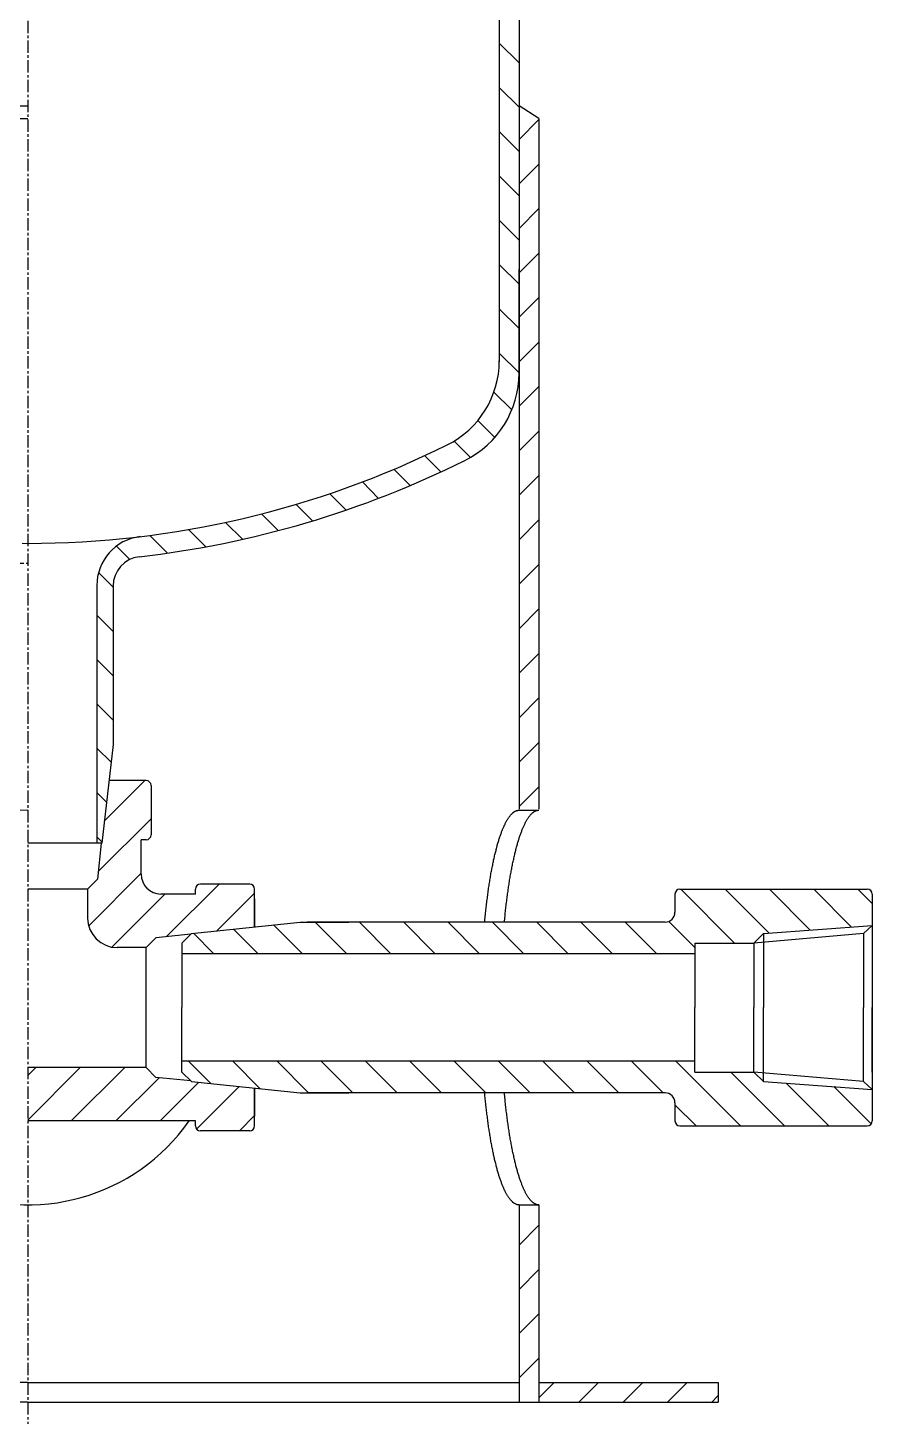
# Model space of a CAD drawing. Extents: x 248 to 507, y 18 to 771.
# Drawn here: x 416.5 to 502.1, y 161.1 to 301.8 of the extents above; entities that cross this region are included whole.
import ezdxf

# ---------------------------------------------------------------- set-up
doc = ezdxf.new("R2010")
doc.units = 0
doc.linetypes.add('CENTER', pattern=[2, 1.25, -0.25, 0.25, -0.25])
doc.linetypes.add('DASHED', pattern=[0.75, 0.5, -0.25])
doc.layers.get('0').update_dxf_attribs({"linetype": 'CONTINUOUS'})
doc.layers.add('CENTER', color=1, linetype='CENTER')

# ---------------------------------------------------------------- blocks, each defined once
blk = doc.blocks.new('*X4')
at = {"color": 0, "linetype": 'CONTINUOUS'}
for p, q in [((488.16, 209.05), (482.7, 214.52)), ((491.65, 210.06), (487.19, 214.52)), ((495.83, 210.36), (491.68, 214.52)), ((500.02, 210.66), (496.17, 214.52)), ((502.11, 213.07), (500.66, 214.52)), ((448.83, 207.97), (445.63, 211.17)), ((453.32, 207.97), (450.12, 211.17)), ((457.81, 207.97), (454.61, 211.17)), ((462.31, 207.97), (459.11, 211.17)), ((466.8, 207.97), (463.6, 211.17)), ((471.29, 207.97), (468.09, 211.17)), ((475.78, 207.97), (472.58, 211.17)), ((480.27, 207.97), (477.07, 211.17)), ((484.11, 208.61), (481.48, 211.24)), ((435.36, 207.97), (433.29, 210.04)), ((439.85, 207.97), (437.36, 210.46)), ((444.34, 207.97), (441.42, 210.89)), ((435.05, 194.81), (432.79, 197.07)), ((440.06, 194.29), (437.28, 197.07)), ((444.97, 193.87), (441.77, 197.07)), ((449.46, 193.87), (446.26, 197.07)), ((453.95, 193.87), (450.75, 197.07)), ((458.44, 193.87), (455.24, 197.07)), ((462.93, 193.87), (459.73, 197.07)), ((467.42, 193.87), (464.22, 197.07)), ((471.91, 193.87), (468.71, 197.07)), ((476.41, 193.87), (473.21, 197.07)), ((480.9, 193.87), (477.7, 197.07)), ((488.74, 190.52), (482.19, 197.07)), ((493.23, 190.52), (487.76, 195.98)), ((497.72, 190.52), (493.38, 194.85)), ((502.01, 190.72), (498.22, 194.5)), ((484.25, 190.52), (482.11, 192.65))]:
    blk.add_line(p, q, dxfattribs=at)
blk = doc.blocks.new('*X5')
at = {"color": 0, "linetype": 'CONTINUOUS'}
for p, q in [((468.3, 162.95), (469.87, 164.52)), ((472.36, 162.52), (474.36, 164.52)), ((476.85, 162.52), (478.85, 164.52)), ((481.34, 162.52), (483.34, 164.52)), ((485.83, 162.52), (486.5, 163.19))]:
    blk.add_line(p, q, dxfattribs=at)
blk = doc.blocks.new('*X6')
at = {"color": 0, "linetype": 'CONTINUOUS'}
for p, q in [((466.3, 178.45), (468.3, 180.45)), ((466.3, 173.96), (468.3, 175.96)), ((466.3, 169.47), (468.3, 171.47)), ((466.3, 164.98), (468.3, 166.98))]:
    blk.add_line(p, q, dxfattribs=at)
blk = doc.blocks.new('*X7')
at = {"color": 0, "linetype": 'CONTINUOUS'}
for p, q in [((466.3, 298.26), (464.3, 300.26)), ((466.3, 293.77), (464.3, 295.77)), ((466.3, 289.28), (464.3, 291.28)), ((466.3, 284.79), (464.3, 286.79)), ((466.3, 280.3), (464.3, 282.3)), ((466.3, 275.81), (464.3, 277.81)), ((466.3, 271.32), (464.3, 273.32)), ((466.3, 266.83), (464.3, 268.83)), ((465.57, 263.08), (463.76, 264.88)), ((463.85, 260.3), (462.14, 262.01)), ((461.39, 258.27), (459.74, 259.93)), ((458.38, 256.79), (456.74, 258.44)), ((455.27, 255.41), (453.62, 257.06)), ((452.07, 254.12), (450.42, 255.78)), ((445.38, 251.84), (443.7, 253.51)), ((448.77, 252.93), (447.11, 254.59)), ((441.88, 250.85), (440.18, 252.54)), ((434.54, 249.2), (432.79, 250.96)), ((438.27, 249.97), (436.55, 251.68)), ((426.84, 247.92), (425.49, 249.27)), ((430.68, 248.57), (428.89, 250.36)), ((425.15, 245.12), (423.68, 246.59)), ((425.15, 240.63), (423.5, 242.28)), ((425.15, 236.14), (423.5, 237.79)), ((425.15, 231.65), (423.5, 233.3)), ((424.94, 227.37), (423.5, 228.81)), ((424.48, 223.34), (423.5, 224.32)), ((424.02, 219.31), (423.5, 219.83))]:
    blk.add_line(p, q, dxfattribs=at)
blk = doc.blocks.new('*X9')
at = {"color": 0, "linetype": 'CONTINUOUS'}
for p, q in [((424.26, 221.41), (428.37, 225.52)), ((423.65, 216.29), (429, 221.64)), ((422.68, 210.81), (428, 216.13)), ((425.02, 208.64), (430.39, 214.02)), ((430.58, 209.7), (435.9, 215.02)), ((435.68, 210.29), (439.5, 214.11)), ((416.5, 191.11), (421.83, 196.44)), ((416.5, 195.62), (417.33, 196.44)), ((420.91, 191.02), (426.34, 196.44)), ((425.42, 191.02), (429.82, 195.41)), ((429.93, 191.02), (433.85, 194.94)), ((433.62, 190.2), (437.93, 194.51)), ((437.95, 190.02), (439.5, 191.57))]:
    blk.add_line(p, q, dxfattribs=at)
blk = doc.blocks.new('*X10')
at = {"color": 0, "linetype": 'CONTINUOUS'}
for p, q in [((466.3, 290.5), (468.3, 292.5)), ((466.3, 285.99), (468.3, 287.99)), ((466.3, 281.48), (468.3, 283.48)), ((466.3, 276.97), (468.3, 278.97)), ((466.3, 272.47), (468.3, 274.47)), ((466.3, 267.96), (468.3, 269.96)), ((466.3, 263.45), (468.3, 265.45)), ((466.3, 258.94), (468.3, 260.94)), ((466.3, 254.43), (468.3, 256.43)), ((466.3, 249.93), (468.3, 251.93)), ((466.3, 245.42), (468.3, 247.42)), ((466.3, 240.91), (468.3, 242.91)), ((466.3, 236.4), (468.3, 238.4)), ((466.3, 231.89), (468.3, 233.89)), ((466.3, 227.39), (468.3, 229.39)), ((466.3, 222.88), (468.3, 224.88))]:
    blk.add_line(p, q, dxfattribs=at)

msp = doc.modelspace()

# ---------------------------------------------------------------- linework, layer by layer
at = {"color": 7, "linetype": 'CONTINUOUS'}
for p, q in [((464.3, 389.52), (464.3, 267.95)), ((466.3, 389.52), (466.3, 266.72)), ((366.7, 293.91), (416.5, 293.91)), ((468.3, 292.62), (466.3, 293.91)), ((364.7, 292.62), (416.5, 292.62)), ((468.3, 292.62), (468.3, 222.62)), ((464.3, 285.21), (464.3, 268.05)), ((466.3, 285.21), (466.3, 266.82)), ((466.3, 266.82), (466.3, 277.33)), ((466.3, 266.82), (466.3, 277.33)), ((466.3, 266.82), (466.3, 277.33)), ((464.3, 275.05), (464.3, 268.05)), ((466.3, 266.82), (466.3, 222.62)), ((423.5, 245.28), (423.5, 219.17)), ((425.15, 245.22), (425.15, 229.17)), ((425.15, 229.17), (424, 219.17)), ((428.5, 225.52), (424.73, 225.52)), ((429, 225.02), (429, 220.02)), ((466.3, 222.52), (468.3, 222.52)), ((428, 216.02), (428, 219.52)), ((428.5, 219.52), (428, 219.52)), ((424, 219.17), (416.5, 219.17)), ((423.94, 219.17), (423.57, 215.52)), ((423.57, 215.52), (422.57, 214.52)), ((422.57, 214.52), (416.5, 214.52)), ((422.57, 214.52), (422.57, 211.59)), ((433.5, 214.02), (430, 214.02)), ((433.5, 214.02), (433.5, 214.52)), ((439, 215.02), (434, 215.02)), ((439.5, 210.69), (439.5, 214.52)), ((482.11, 214.02), (482.11, 212.17)), ((482.61, 214.52), (501.61, 214.52)), ((502.11, 214.02), (502.11, 191.02)), ((439.5, 213.52), (439.5, 210.69)), ((433.1, 210.02), (444.11, 211.17)), ((444.11, 211.17), (449.05, 211.17)), ((481.11, 211.17), (444.82, 211.17)), ((433.02, 209.94), (429.5, 209.59)), ((433.1, 210.02), (432.11, 209.05)), ((501.23, 210.02), (490.11, 209.05)), ((491.1, 210.02), (490.11, 209.05)), ((491.1, 210.02), (502.11, 210.82)), ((491.1, 210.02), (491.1, 202.52)), ((502.11, 210.82), (501.23, 210.02)), ((501.23, 210.02), (501.23, 202.52)), ((428.5, 208.59), (425.57, 208.59)), ((429.5, 209.59), (428.5, 208.59)), ((428.5, 196.44), (428.5, 208.59)), ((432.11, 209.05), (432.11, 202.52)), ((484.11, 209.05), (490.11, 209.05)), ((484.11, 209.05), (484.11, 202.52)), ((490.11, 209.05), (490.11, 202.52)), ((449.05, 207.97), (432.11, 207.97)), ((484.11, 207.97), (444.82, 207.97)), ((432.11, 195.98), (432.11, 202.52)), ((484.11, 195.98), (484.11, 202.52)), ((490.11, 195.98), (490.11, 202.52)), ((491.1, 195.02), (491.1, 202.52)), ((501.23, 195.02), (501.23, 202.52)), ((502.11, 195.98), (502.11, 202.52)), ((449.05, 197.07), (432.11, 197.07)), ((484.11, 197.07), (444.82, 197.07)), ((428.5, 196.44), (416.5, 196.44)), ((429.5, 195.44), (428.5, 196.44)), ((433.1, 195.02), (432.11, 195.98)), ((484.11, 195.98), (490.11, 195.98)), ((501.23, 195.02), (490.11, 195.98)), ((491.1, 195.02), (490.11, 195.98)), ((433.02, 195.09), (429.5, 195.44)), ((433.1, 195.02), (444.11, 193.87)), ((439.5, 194.35), (439.5, 191.52)), ((439.5, 190.52), (439.5, 194.35)), ((491.1, 195.02), (502.11, 194.22)), ((502.11, 194.22), (501.23, 195.02)), ((444.11, 193.87), (449.05, 193.87)), ((481.11, 193.87), (444.82, 193.87)), ((482.11, 192.87), (482.11, 191.02)), ((433.5, 191.02), (416.5, 191.02)), ((433.5, 190.52), (433.5, 191.02)), ((439, 190.02), (434, 190.02)), ((482.61, 190.52), (501.61, 190.52)), ((466.3, 182.52), (466.3, 162.52)), ((466.3, 182.52), (468.3, 182.52)), ((468.3, 182.52), (468.3, 162.52)), ((416.5, 164.52), (346.5, 164.52)), ((416.5, 164.52), (466.3, 164.52)), ((468.3, 164.52), (486.5, 164.52)), ((486.5, 164.52), (486.5, 162.52)), ((416.5, 162.52), (346.5, 162.52)), ((416.5, 162.52), (486.5, 162.52))]:
    msp.add_line(p, q, dxfattribs=at)
for points in [[(462.82, 211.17, 0), (462.83, 211.32, 0), (462.85, 211.48, 0), (462.87, 211.64, 0), (462.88, 211.79, 0), (462.9, 211.95, 0), (462.91, 212.1, 0), (462.93, 212.26, 0), (462.94, 212.41, 0), (462.96, 212.56, 0), (462.98, 212.71, 0), (463, 212.87, 0), (463.01, 213.01, 0), (463.03, 213.16, 0), (463.05, 213.31, 0), (463.07, 213.46, 0), (463.09, 213.61, 0), (463.11, 213.75, 0), (463.13, 213.9, 0), (463.14, 214.04, 0), (463.17, 214.18, 0), (463.19, 214.32, 0), (463.2, 214.47, 0), (463.22, 214.61, 0), (463.25, 214.75, 0), (463.27, 214.88, 0), (463.29, 215.02, 0), (463.31, 215.16, 0), (463.33, 215.29, 0), (463.35, 215.43, 0), (463.37, 215.56, 0), (463.4, 215.69, 0), (463.42, 215.83, 0), (463.44, 215.96, 0), (463.46, 216.09, 0), (463.49, 216.22, 0), (463.51, 216.34, 0), (463.54, 216.47, 0), (463.56, 216.59, 0), (463.58, 216.72, 0), (463.61, 216.84, 0), (463.63, 216.96, 0), (463.65, 217.08, 0), (463.68, 217.2, 0), (463.7, 217.32, 0), (463.73, 217.44, 0), (463.76, 217.56, 0), (463.78, 217.67, 0), (463.81, 217.78, 0), (463.83, 217.9, 0), (463.86, 218.01, 0), (463.89, 218.12, 0), (463.91, 218.23, 0), (463.94, 218.34, 0), (463.97, 218.44, 0), (463.99, 218.55, 0), (464.02, 218.65, 0), (464.05, 218.76, 0), (464.07, 218.86, 0), (464.1, 218.96, 0), (464.13, 219.06, 0), (464.16, 219.16, 0), (464.19, 219.25, 0), (464.22, 219.35, 0), (464.24, 219.44, 0), (464.27, 219.54, 0), (464.3, 219.63, 0), (464.33, 219.72, 0), (464.36, 219.81, 0), (464.39, 219.89, 0), (464.42, 219.98, 0), (464.45, 220.06, 0), (464.48, 220.15, 0), (464.51, 220.23, 0), (464.54, 220.31, 0), (464.57, 220.39, 0), (464.6, 220.47, 0), (464.63, 220.55, 0), (464.66, 220.62, 0), (464.69, 220.69, 0), (464.72, 220.77, 0), (464.75, 220.84, 0), (464.78, 220.91, 0), (464.81, 220.98, 0), (464.85, 221.04, 0), (464.88, 221.11, 0), (464.91, 221.17, 0), (464.94, 221.24, 0), (464.97, 221.3, 0), (465, 221.36, 0), (465.04, 221.41, 0), (465.07, 221.47, 0), (465.1, 221.53, 0), (465.13, 221.58, 0), (465.17, 221.63, 0), (465.2, 221.68, 0), (465.23, 221.73, 0), (465.26, 221.78, 0), (465.3, 221.83, 0), (465.33, 221.87, 0), (465.36, 221.92, 0), (465.39, 221.96, 0), (465.43, 222, 0), (465.46, 222.04, 0), (465.49, 222.07, 0), (465.53, 222.11, 0), (465.56, 222.15, 0), (465.59, 222.18, 0), (465.63, 222.21, 0), (465.66, 222.24, 0), (465.69, 222.27, 0), (465.73, 222.29, 0), (465.76, 222.32, 0), (465.79, 222.34, 0), (465.83, 222.37, 0), (465.86, 222.39, 0), (465.89, 222.41, 0), (465.93, 222.42, 0), (465.96, 222.44, 0), (466, 222.45, 0), (466.03, 222.47, 0), (466.06, 222.48, 0), (466.1, 222.49, 0), (466.13, 222.5, 0), (466.17, 222.5, 0), (466.2, 222.51, 0), (466.23, 222.51, 0), (466.27, 222.52, 0), (466.3, 222.52, 0)], [(464.82, 211.17, 0), (464.83, 211.32, 0), (464.85, 211.48, 0), (464.86, 211.64, 0), (464.88, 211.79, 0), (464.9, 211.95, 0), (464.91, 212.1, 0), (464.93, 212.26, 0), (464.94, 212.41, 0), (464.96, 212.56, 0), (464.98, 212.71, 0), (465, 212.87, 0), (465.01, 213.01, 0), (465.03, 213.16, 0), (465.05, 213.31, 0), (465.07, 213.46, 0), (465.09, 213.61, 0), (465.11, 213.75, 0), (465.13, 213.9, 0), (465.14, 214.04, 0), (465.17, 214.18, 0), (465.19, 214.32, 0), (465.2, 214.47, 0), (465.23, 214.61, 0), (465.25, 214.75, 0), (465.27, 214.88, 0), (465.29, 215.02, 0), (465.31, 215.16, 0), (465.33, 215.29, 0), (465.35, 215.43, 0), (465.37, 215.56, 0), (465.4, 215.69, 0), (465.42, 215.83, 0), (465.44, 215.96, 0), (465.46, 216.09, 0), (465.49, 216.22, 0), (465.51, 216.34, 0), (465.54, 216.47, 0), (465.56, 216.59, 0), (465.58, 216.72, 0), (465.61, 216.84, 0), (465.63, 216.96, 0), (465.65, 217.08, 0), (465.68, 217.2, 0), (465.7, 217.32, 0), (465.73, 217.44, 0), (465.76, 217.56, 0), (465.78, 217.67, 0), (465.81, 217.78, 0), (465.83, 217.9, 0), (465.86, 218.01, 0), (465.89, 218.12, 0), (465.91, 218.23, 0), (465.94, 218.34, 0), (465.97, 218.44, 0), (465.99, 218.55, 0), (466.02, 218.65, 0), (466.05, 218.76, 0), (466.07, 218.86, 0), (466.1, 218.96, 0), (466.13, 219.06, 0), (466.16, 219.16, 0), (466.19, 219.25, 0), (466.22, 219.35, 0), (466.24, 219.44, 0), (466.27, 219.54, 0), (466.3, 219.63, 0), (466.33, 219.72, 0), (466.36, 219.81, 0), (466.39, 219.89, 0), (466.42, 219.98, 0), (466.45, 220.06, 0), (466.48, 220.15, 0), (466.51, 220.23, 0), (466.54, 220.31, 0), (466.57, 220.39, 0), (466.6, 220.47, 0), (466.63, 220.55, 0), (466.66, 220.62, 0), (466.69, 220.69, 0), (466.72, 220.77, 0), (466.75, 220.84, 0), (466.78, 220.91, 0), (466.81, 220.98, 0), (466.85, 221.04, 0), (466.88, 221.11, 0), (466.91, 221.17, 0), (466.94, 221.24, 0), (466.97, 221.3, 0), (467, 221.36, 0), (467.04, 221.41, 0), (467.07, 221.47, 0), (467.1, 221.53, 0), (467.13, 221.58, 0), (467.17, 221.63, 0), (467.2, 221.68, 0), (467.23, 221.73, 0), (467.26, 221.78, 0), (467.3, 221.83, 0), (467.33, 221.87, 0), (467.36, 221.92, 0), (467.39, 221.96, 0), (467.43, 222, 0), (467.46, 222.04, 0), (467.49, 222.07, 0), (467.53, 222.11, 0), (467.56, 222.15, 0), (467.59, 222.18, 0), (467.63, 222.21, 0), (467.66, 222.24, 0), (467.69, 222.27, 0), (467.73, 222.29, 0), (467.76, 222.32, 0), (467.79, 222.34, 0), (467.83, 222.37, 0), (467.86, 222.39, 0), (467.89, 222.41, 0), (467.93, 222.42, 0), (467.96, 222.44, 0), (468, 222.45, 0), (468.03, 222.47, 0), (468.06, 222.48, 0), (468.1, 222.49, 0), (468.13, 222.5, 0), (468.17, 222.5, 0), (468.2, 222.51, 0), (468.23, 222.51, 0), (468.27, 222.52, 0), (468.3, 222.52, 0)], [(466.3, 182.52, 0), (466.27, 182.52, 0), (466.23, 182.52, 0), (466.2, 182.52, 0), (466.17, 182.53, 0), (466.13, 182.54, 0), (466.1, 182.54, 0), (466.06, 182.55, 0), (466.03, 182.57, 0), (466, 182.58, 0), (465.96, 182.59, 0), (465.93, 182.61, 0), (465.89, 182.63, 0), (465.86, 182.65, 0), (465.83, 182.67, 0), (465.79, 182.69, 0), (465.76, 182.71, 0), (465.73, 182.74, 0), (465.69, 182.77, 0), (465.66, 182.79, 0), (465.63, 182.82, 0), (465.59, 182.85, 0), (465.56, 182.89, 0), (465.53, 182.92, 0), (465.49, 182.96, 0), (465.46, 183, 0), (465.43, 183.03, 0), (465.39, 183.08, 0), (465.36, 183.12, 0), (465.33, 183.16, 0), (465.3, 183.21, 0), (465.26, 183.25, 0), (465.23, 183.3, 0), (465.2, 183.35, 0), (465.17, 183.4, 0), (465.13, 183.45, 0), (465.1, 183.51, 0), (465.07, 183.56, 0), (465.04, 183.62, 0), (465, 183.68, 0), (464.97, 183.74, 0), (464.94, 183.8, 0), (464.91, 183.86, 0), (464.88, 183.92, 0), (464.85, 183.99, 0), (464.81, 184.06, 0), (464.78, 184.12, 0), (464.75, 184.19, 0), (464.72, 184.27, 0), (464.69, 184.34, 0), (464.66, 184.41, 0), (464.63, 184.49, 0), (464.6, 184.56, 0), (464.57, 184.64, 0), (464.54, 184.72, 0), (464.51, 184.8, 0), (464.48, 184.88, 0), (464.45, 184.97, 0), (464.42, 185.05, 0), (464.39, 185.14, 0), (464.36, 185.23, 0), (464.33, 185.32, 0), (464.3, 185.41, 0), (464.27, 185.5, 0), (464.24, 185.59, 0), (464.22, 185.68, 0), (464.19, 185.78, 0), (464.16, 185.88, 0), (464.13, 185.97, 0), (464.1, 186.07, 0), (464.07, 186.17, 0), (464.05, 186.28, 0), (464.02, 186.38, 0), (463.99, 186.48, 0), (463.97, 186.59, 0), (463.94, 186.7, 0), (463.91, 186.8, 0), (463.89, 186.91, 0), (463.86, 187.02, 0), (463.83, 187.13, 0), (463.81, 187.25, 0), (463.78, 187.36, 0), (463.76, 187.48, 0), (463.73, 187.59, 0), (463.7, 187.71, 0), (463.68, 187.83, 0), (463.65, 187.95, 0), (463.63, 188.07, 0), (463.61, 188.19, 0), (463.58, 188.31, 0), (463.56, 188.44, 0), (463.54, 188.56, 0), (463.51, 188.69, 0), (463.49, 188.82, 0), (463.46, 188.95, 0), (463.44, 189.08, 0), (463.42, 189.21, 0), (463.4, 189.34, 0), (463.37, 189.47, 0), (463.35, 189.6, 0), (463.33, 189.74, 0), (463.31, 189.88, 0), (463.29, 190.01, 0), (463.27, 190.15, 0), (463.25, 190.29, 0), (463.22, 190.43, 0), (463.2, 190.57, 0), (463.19, 190.71, 0), (463.17, 190.85, 0), (463.14, 190.99, 0), (463.13, 191.14, 0), (463.11, 191.28, 0), (463.09, 191.43, 0), (463.07, 191.57, 0), (463.05, 191.72, 0), (463.03, 191.87, 0), (463.01, 192.02, 0), (463, 192.17, 0), (462.98, 192.32, 0), (462.96, 192.47, 0), (462.94, 192.62, 0), (462.93, 192.78, 0), (462.91, 192.93, 0), (462.9, 193.08, 0), (462.88, 193.24, 0), (462.87, 193.4, 0), (462.85, 193.55, 0), (462.83, 193.71, 0), (462.82, 193.87, 0)], [(468.3, 182.52, 0), (468.27, 182.52, 0), (468.23, 182.52, 0), (468.2, 182.52, 0), (468.17, 182.53, 0), (468.13, 182.54, 0), (468.1, 182.54, 0), (468.06, 182.55, 0), (468.03, 182.57, 0), (468, 182.58, 0), (467.96, 182.59, 0), (467.93, 182.61, 0), (467.89, 182.63, 0), (467.86, 182.65, 0), (467.83, 182.67, 0), (467.79, 182.69, 0), (467.76, 182.71, 0), (467.73, 182.74, 0), (467.69, 182.77, 0), (467.66, 182.79, 0), (467.63, 182.82, 0), (467.59, 182.85, 0), (467.56, 182.89, 0), (467.53, 182.92, 0), (467.49, 182.96, 0), (467.46, 183, 0), (467.43, 183.03, 0), (467.39, 183.08, 0), (467.36, 183.12, 0), (467.33, 183.16, 0), (467.3, 183.21, 0), (467.26, 183.25, 0), (467.23, 183.3, 0), (467.2, 183.35, 0), (467.17, 183.4, 0), (467.13, 183.45, 0), (467.1, 183.51, 0), (467.07, 183.56, 0), (467.04, 183.62, 0), (467, 183.68, 0), (466.97, 183.74, 0), (466.94, 183.8, 0), (466.91, 183.86, 0), (466.88, 183.92, 0), (466.85, 183.99, 0), (466.81, 184.06, 0), (466.78, 184.12, 0), (466.75, 184.19, 0), (466.72, 184.27, 0), (466.69, 184.34, 0), (466.66, 184.41, 0), (466.63, 184.49, 0), (466.6, 184.56, 0), (466.57, 184.64, 0), (466.54, 184.72, 0), (466.51, 184.8, 0), (466.48, 184.88, 0), (466.45, 184.97, 0), (466.42, 185.05, 0), (466.39, 185.14, 0), (466.36, 185.23, 0), (466.33, 185.32, 0), (466.3, 185.41, 0), (466.27, 185.5, 0), (466.24, 185.59, 0), (466.22, 185.68, 0), (466.19, 185.78, 0), (466.16, 185.88, 0), (466.13, 185.97, 0), (466.1, 186.07, 0), (466.07, 186.17, 0), (466.05, 186.28, 0), (466.02, 186.38, 0), (465.99, 186.48, 0), (465.97, 186.59, 0), (465.94, 186.7, 0), (465.91, 186.8, 0), (465.89, 186.91, 0), (465.86, 187.02, 0), (465.83, 187.13, 0), (465.81, 187.25, 0), (465.78, 187.36, 0), (465.76, 187.48, 0), (465.73, 187.59, 0), (465.7, 187.71, 0), (465.68, 187.83, 0), (465.65, 187.95, 0), (465.63, 188.07, 0), (465.61, 188.19, 0), (465.58, 188.31, 0), (465.56, 188.44, 0), (465.54, 188.56, 0), (465.51, 188.69, 0), (465.49, 188.82, 0), (465.46, 188.95, 0), (465.44, 189.08, 0), (465.42, 189.21, 0), (465.4, 189.34, 0), (465.37, 189.47, 0), (465.35, 189.6, 0), (465.33, 189.74, 0), (465.31, 189.88, 0), (465.29, 190.01, 0), (465.27, 190.15, 0), (465.25, 190.29, 0), (465.23, 190.43, 0), (465.2, 190.57, 0), (465.19, 190.71, 0), (465.17, 190.85, 0), (465.14, 190.99, 0), (465.13, 191.14, 0), (465.11, 191.28, 0), (465.09, 191.43, 0), (465.07, 191.57, 0), (465.05, 191.72, 0), (465.03, 191.87, 0), (465.01, 192.02, 0), (465, 192.17, 0), (464.98, 192.32, 0), (464.96, 192.47, 0), (464.94, 192.62, 0), (464.93, 192.78, 0), (464.91, 192.93, 0), (464.9, 193.08, 0), (464.88, 193.24, 0), (464.86, 193.4, 0), (464.85, 193.55, 0), (464.83, 193.71, 0), (464.82, 193.87, 0)]]:
    msp.add_polyline3d(points, dxfattribs=at)
for centre, radius, start, end in [((454.8, 268.05), 9.5, 296.4126, 0), ((456.4, 266.82), 9.9, 296.4116, 0), ((416.5, 345.16), 95.6, 270, 296.4126), ((416.5, 347.16), 99.6, 276.5199, 296.4116), ((428.5, 245.28), 5, 96.8508, 180), ((428.15, 245.22), 3, 96.5199, 180), ((428.5, 225.02), 0.5, 0, 90), ((416.5, 202.52), 20, 90, 324.9004), ((428.5, 220.02), 0.5, 270, 0), ((430, 216.02), 2, 180, 270), ((434, 214.52), 0.5, 90, 180), ((439, 214.52), 0.5, 0, 90), ((482.61, 214.02), 0.5, 90, 180), ((501.61, 214.02), 0.5, 0, 90), ((425.57, 211.59), 3, 180, 270), ((481.11, 212.17), 1, 270, 0), ((481.11, 192.87), 1, 0, 90), ((434, 190.52), 0.5, 180, 270), ((439, 190.52), 0.5, 270, 0), ((482.61, 191.02), 0.5, 180, 270), ((501.61, 191.02), 0.5, 270, 0)]:
    msp.add_arc(centre, radius, start, end, dxfattribs=at)
at = {"color": 3, "linetype": 'DASHED'}
for centre, radius, start in [((416.5, 345.16), 95.6, 243.5874), ((416.5, 347.16), 99.6, 243.5884)]:
    msp.add_arc(centre, radius, start, 270, dxfattribs=at)
at = {"layer": 'CENTER', "color": 1, "linetype": 'CENTER'}
msp.add_line((416.5, 442.52), (416.5, 142.52), dxfattribs=at)

# ---------------------------------------------------------------- block references
at = {"color": 7, "linetype": 'CONTINUOUS'}
for name in ['*X7', '*X10', '*X9', '*X4', '*X6', '*X5']:
    msp.add_blockref(name, (0, 0), dxfattribs=at)

doc.saveas('drawing.dxf')
